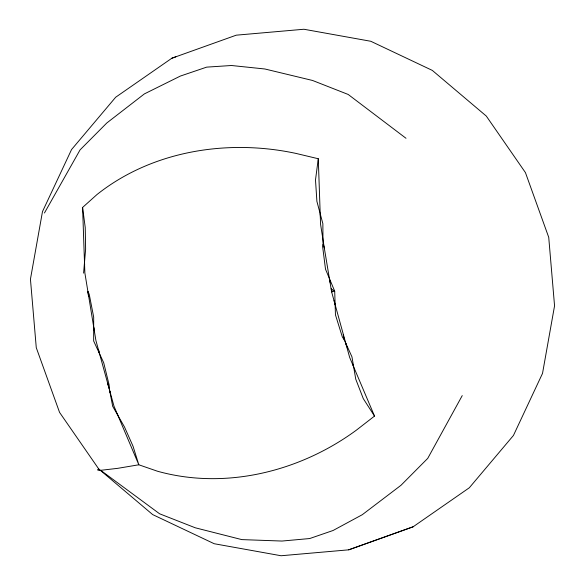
<?xml version="1.0" encoding="UTF-8"?>
<svg xmlns="http://www.w3.org/2000/svg" width="585" height="585" viewBox="0 0 585 585"><rect width="100%" height="100%" fill="white"/><g stroke="black" fill="none" stroke-linecap="round" stroke-linejoin="round"><path stroke-width="0.88" d="M107.538 383.27L109.285 388.579L112.693 406.334L124.466 426.926L133.022 446.209L138.82 464.782L113.965 406.122L95.918 340.572L84.862 272.917L82.587 207.456L97 194.527C152.327 150.586 227.953 138.82 295.973 153.416L318.284 158.747L315.498 179.917L316.894 201.35L322.861 223.689L322.993 243.002L324.28 247.879L331.615 291.871L349.662 357.42L374.517 416.081L356.433 430.114C300.178 471.459 225.656 490.237 157.46 471.225L138.82 464.782L117.629 468.351L100.678 470.318A228.208 6.779 -12.3 0 1 98.711 468.936L59.553 412.381L36.27 347.665L30.442 279.184L42.478 211.609L71.553 149.548L115.684 97.227L171.866 58.215L236.267 35.173L303.915 29.25L370.788 41.272L432.322 70.405L486.289 116.064L525.447 172.619L548.73 237.334L554.558 305.816L542.522 373.391L513.447 435.452L469.316 487.773L413.134 526.785L348.733 549.827L281.085 555.75L214.212 543.728L152.678 514.595L98.711 468.936M322.818 244.274L322.569 246.095L325.516 269.202L334.7 291.191L335.454 314.847L342.327 336.909L344.309 340.017L351.965 356.894L355.746 379.138L363.285 398.626L374.517 416.081M83.589 273.129L85.622 249.137L85.227 227.492L82.587 207.456M462.238 395.606L427.73 458.384L401.003 485.279L362.298 514.698L333.077 530.493L309.692 538.544L281.977 541.052L241.78 539.604L195.266 527.787L159.603 513.791L100.678 470.318M44.445 212.991L80.079 149.87L106.806 122.982L144.385 93.9L180.37 76.065L206.68 67.129L231.47 65.505L264.903 68.993L312.544 80.467L348.207 94.47L406.005 138.279M87.779 291.476L88.584 296.58M348.733 549.827L413.134 526.785M171.866 58.215L175.8 56.833M331.615 291.871L334.7 291.191L331.11 288.873M88.013 291.564L89.234 294.306L93.68 317.107L93.659 340.996L103.699 362.737L109.161 385.091L109.285 388.579M352.587 363.965L353.494 366.466M117.19 413.507L117.804 415.167M345.523 342.686L346.89 346.978M109.826 391.387L110.645 393.968M334.101 300.456L335.132 304.814M98.609 350.027L99.443 353.515M329.37 278.431L330.254 282.869M331.498 289.085L332.024 291.747M93.673 327.11L94.382 330.671M343.234 334.569L344.309 340.017M324.28 247.879L320.558 224.216L318.284 158.747M320.207 214.117L320.507 217.722M84.511 262.819L84.657 264.625"/></g></svg>
